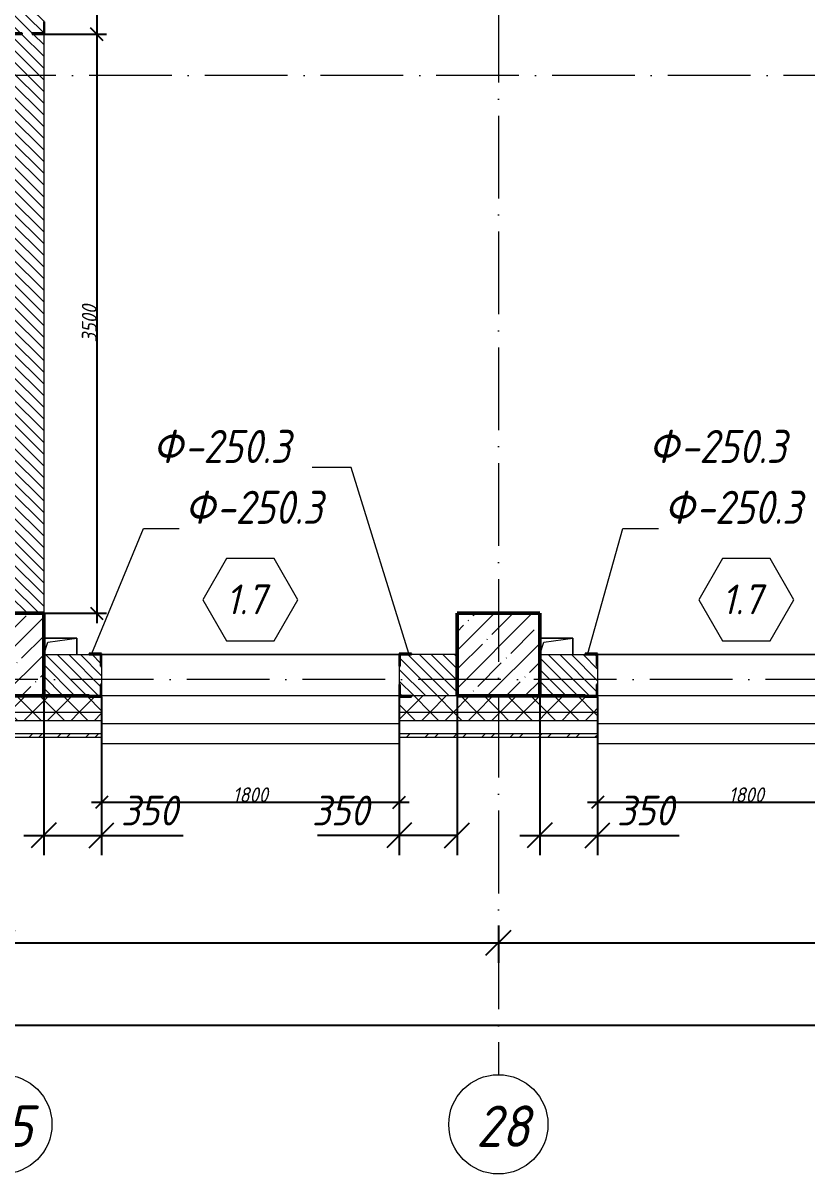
# Model space of a CAD drawing. Header units: millimetres. Extents: x -356862 to 418287, y 0 to 839748.
# Drawn here: x -138926 to -134184, y 597008 to 603965 of the extents above; entities that cross this region are included whole.
import ezdxf

# ---------------------------------------------------------------- set-up
doc = ezdxf.new("R2010")
doc.units = ezdxf.units.MM
doc.linetypes.add('50_200_ШТРИХ_1Т_ш5_п1_п1_', pattern=[700, 500, -100, 0, -100])
for name, color, linetype, lineweight in [('A-____-____-DIMS', 7, 'Continuous', 9), ('A-DOOR-____-IDEN', 7, 'Continuous', 9), ('A-DOOR-____-OTLN', 7, 'Continuous', 9), ('A-FLOR-____-OTLN', 7, 'Continuous', 9), ('A-GENM-____-IDEN', 7, 'Continuous', 9), ('A-GENM-____-MCUT', 7, 'Continuous', 25), ('A-GENM-____-OTLN', 7, 'Continuous', 9), ('A-GENM-____-OTLN-1', 7, 'Continuous', 25), ('A-GLAZ-____-OTLN', 7, 'Continuous', 9), ('A-WALL-____-MCUT', 7, 'Continuous', 13), ('A-WALL-____-MCUT-1', 7, 'Continuous', 9), ('A-WALL-____-MCUT-2', 7, 'Continuous', 50), ('A-WALL-____-OTLN', 7, 'Continuous', 9), ('A-WALL-____-PATT-1', 7, 'Continuous', 9), ('S-COLS-____-MCUT', 7, 'Continuous', 50), ('S-COLS-____-OTLN', 7, 'Continuous', 9), ('S-GRID-____-IDEN', 7, 'Continuous', 9), ('S-GRID-____-OTLN-1', 7, '50_200_ШТРИХ_1Т_ш5_п1_п1_', 9)]:
    doc.layers.add(name, color=color, linetype=linetype, lineweight=lineweight)
for name, color, linetype, lineweight, true_color in [('A-DOOR-____-OTLN-1', 7, 'Continuous', 9, 0xffffff), ('A-WALL-____-MCUT-4', 7, 'Continuous', 13, 0x000000), ('A-WALL-____-MCUT-7', 7, 'Continuous', 9, 0x000000), ('A-WALL-____-PATT-2', 7, 'Continuous', 9, 0x787878), ('A-WALL-____-PATT-3', 9, 'Continuous', 9, 0x808080), ('A-WALL-FNSH-MCUT-3', 7, 'Continuous', 9, 0x000000)]:
    doc.layers.add(name, color=color, linetype=linetype, lineweight=lineweight, true_color=true_color)
doc.styles.add('ISOCPEUR_I', font='isocpeui.ttf', dxfattribs={"width": 0.9, "height": 2.5})
doc.styles.add('ISOCPEUR_I_10', font='isocpeui.ttf', dxfattribs={"width": 0.9, "height": 180})
doc.styles.add('ISOCPEUR_I_12', font='isocpeui.ttf', dxfattribs={"width": 0.9, "height": 180})
doc.styles.add('ISOCPEUR_I_14', font='isocpeui.ttf', dxfattribs={"width": 0.9, "height": 180})
doc.styles.add('ISOCPEUR_I_2', font='isocpeui.ttf', dxfattribs={"width": 0.85, "height": 2.3})
doc.styles.add('ISOCPEUR_I_7', font='isocpeui.ttf', dxfattribs={"width": 0.9, "height": 90})
doc.dimstyles.new('ISO-1_8_0_9К_СРЕДНИЙ_Кладочные_2', dxfattribs={"dimscale": 304.8, "dimtxt": 89.638306, "dimasz": 0.246063, "dimexe": 0.19685, "dimexo": 0, "dimgap": 0, "dimtad": 1, "dimdec": 3, "dimrnd": 0.001, "dimdsep": 46, "dimtxsty": 'ISOCPEUR_I_7', "dimblk1": 'OBLIQUE', "dimblk2": 'OBLIQUE', "dimsah": 1, "dimcen": 0.09, "dimdle": 0.19685, "dimazin": 0, "dimtfac": 1, "dimtdec": 4, "dimtix": 1, "dimtmove": 1, "dimatfit": 3, "dimfxl": 1, "dimtvp": 1, "dimtolj": 1, "dimtzin": 0, "dimarcsym": 2})
doc.dimstyles.new('ISO-1_8_0_9К_СРЕДНИЙ_Кладочные_3', dxfattribs={"dimscale": 304.8, "dimtxt": 179.276612, "dimasz": 0.492126, "dimexe": 0.393701, "dimexo": 0, "dimgap": 0, "dimtad": 1, "dimdec": 3, "dimrnd": 0.001, "dimdsep": 46, "dimtxsty": 'ISOCPEUR_I_10', "dimblk1": 'OBLIQUE', "dimblk2": 'OBLIQUE', "dimsah": 1, "dimcen": 0.09, "dimdle": 0.393701, "dimazin": 0, "dimtfac": 1, "dimtdec": 4, "dimtix": 1, "dimtmove": 0, "dimatfit": 3, "dimfxl": 1, "dimtvp": 1, "dimtolj": 1, "dimtzin": 0, "dimarcsym": 2})
doc.dimstyles.new('ISO-2_5_0_9К_БОЛЬШОЙ_ОСИ', dxfattribs={"dimscale": 304.8, "dimtxt": 248.995294, "dimasz": 0.492126, "dimexe": 0.393701, "dimexo": 0, "dimgap": 0, "dimtad": 1, "dimdec": 0, "dimzin": 0, "dimdsep": 46, "dimtxsty": 'ISOCPEUR_I', "dimblk1": 'OBLIQUE', "dimblk2": 'OBLIQUE', "dimsah": 1, "dimcen": 0.09, "dimdle": 0.393701, "dimazin": 0, "dimtfac": 1, "dimtdec": 4, "dimtix": 1, "dimtmove": 0, "dimatfit": 3, "dimfxl": 1, "dimtvp": 1, "dimtolj": 1, "dimtzin": 0, "dimarcsym": 2})
pattern_1 = [(135, (-175000.736, 544716.51), (-35.35534, -35.35534), [])]
pattern_2 = [(45, (-175000.74, 544716.51), (-70.71068, 70.71068), []), (135, (-175000.74, 544716.51), (-70.71068, -70.71068), [])]

# ---------------------------------------------------------------- blocks, each defined once
blk = doc.blocks.new('BSC_Колонна _Прямоугольная - 500х500-V27-АР1_Кладочный план 1 этажа в осях 1-64_Ю-ЯЯ')
at = {"layer": 'S-COLS-____-OTLN'}
h = blk.add_hatch(dxfattribs=at)
h.set_pattern_fill('FP_26', color=256, style=0, pattern_type=2)
h.set_pattern_definition([(45, (-35950, -55431.04), (-114.04925, 114.04925), []), (45, (-35835.95, -55431.04), (-114.04925, 114.04925), [201.613, -40.323, 3.353, -36.97])])
h.paths.add_polyline_path([(-250, -250), (250, -250), (250, 250), (-250, 250), (-250, -224.2)], flags=0)
at = {"layer": 'S-COLS-____-MCUT'}
for p, q in [((250, 250), (-250, 250)), ((-250, 250), (-250, -250)), ((250, -250), (250, 250)), ((-250, -250), (250, -250))]:
    blk.add_line(p, q, dxfattribs=at)
blk = doc.blocks.new('BSC_Колонна _Прямоугольная - 500х500-V57-АР1_Кладочный план 1 этажа в осях 1-64_Ю-ЯЯ')
at = {"layer": 'S-COLS-____-OTLN'}
h = blk.add_hatch(dxfattribs=at)
h.set_pattern_fill('FP_57', color=256, style=0, pattern_type=2)
h.set_pattern_definition([(45, (-38950, -55431.04), (-114.04925, 114.04925), []), (45, (-38835.95, -55431.04), (-114.04925, 114.04925), [201.613, -40.323, 3.353, -36.97])])
h.paths.add_polyline_path([(-80.3, -250), (250, -250), (250, 250), (-250, 250), (-250, -250)], flags=0)
at = {"layer": 'S-COLS-____-MCUT'}
for p, q in [((250, 250), (-250, 250)), ((-250, 250), (-250, -250)), ((250, -250), (250, 250)), ((-250, -250), (250, -250))]:
    blk.add_line(p, q, dxfattribs=at)
blk = doc.blocks.new('Проем_Дверь_Прямоугольный - 1800х2700h_оконные проемы-25805030-АР1_Кладочный план 1 этажа в осях 1-64_Ю-ЯЯ')
at = {"layer": 'A-DOOR-____-OTLN-1'}
for p, q in [((900, 125), (-900, 125)), ((900, -125), (-900, -125))]:
    blk.add_line(p, q, dxfattribs=at)
blk = doc.blocks.new('Фахверк_СКБ_Уголок - 250_2700-27497298-АР1_Кладочный план 1 этажа в осях 1-64_Ю-ЯЯ')
at = {"layer": 'A-GENM-____-MCUT'}
for p, q in [((200, 181), (125, 181)), ((125, 181), (125, 106)), ((131, 106), (131, 175)), ((131, 175), (200, 175)), ((200, 175), (200, 181)), ((125, 106), (131, 106)), ((131, -6), (125, -6)), ((125, -6), (125, -81)), ((131, -75), (131, -6)), ((125, -81), (200, -81)), ((200, -75), (131, -75)), ((200, -81), (200, -75))]:
    blk.add_line(p, q, dxfattribs=at)
blk = doc.blocks.new('Фахверк_СКБ_Уголок - 200_3600-27915153-АР1_Кладочный план 1 этажа в осях 1-64_Ю-ЯЯ')
at = {"layer": 'A-GENM-____-MCUT'}
for p, q in [((125, 156), (50, 156)), ((50, 156), (50, 150)), ((50, 150), (119, 150)), ((119, 150), (119, 81)), ((125, 81), (125, 156)), ((119, 81), (125, 81)), ((125, 19), (119, 19)), ((119, 19), (119, -50)), ((125, -56), (125, 19)), ((119, -50), (50, -50)), ((50, -50), (50, -56)), ((50, -56), (125, -56))]:
    blk.add_line(p, q, dxfattribs=at)
blk = doc.blocks.new('AR_Отверстие прямоугольное _в плите_ - AR_Отверстие прямоугольное _в плите_-V215-АР1_Кладочный план 1 этажа в осях 1-64_Ю-ЯЯ')
at = {"layer": 'A-GENM-____-OTLN'}
for p, q in [((100, 50), (-100, 50)), ((-100, -50), (-75, 25)), ((-75, 25), (100, 50)), ((100, -50), (100, 50))]:
    blk.add_line(p, q, dxfattribs=at)
blk = doc.blocks.new('Отлив_СКБ - Отлив витража_120_НВФ-31885687-АР1_Кладочный план 1 этажа в осях 1-64_Ю-ЯЯ')
at = {"layer": 'A-GLAZ-____-OTLN'}
for p, q in [((0, 0), (1800, 0)), ((1800, -2), (0, -2)), ((0, -120), (0, -83)), ((0, -120), (1800, -120)), ((1800, -83), (1800, -120))]:
    blk.add_line(p, q, dxfattribs=at)
blk = doc.blocks.new('Ось сетки - Круг_Ø6_00__ISO-2_5_0_9K_-25732049-АР1_Кладочный план 1 этажа в осях 1-64_Ю-ЯЯ')
at = {"layer": 'S-GRID-____-IDEN'}
blk.add_circle((0, 0), 3, dxfattribs=at)
blk = doc.blocks.new('_Oblique')
at = {"color": 0, "linetype": 'ByBlock', "lineweight": -2}
blk.add_line((-0.5, -0.5), (0.5, 0.5), dxfattribs=at)
blk = doc.blocks.new('*D11930')
at = {"layer": 'A-____-____-DIMS', "color": 0, "lineweight": -2, "transparency": 16777216}
for p, q in [((-139050.7, 598511), (-139050.7, 598285)), ((-136050.7, 598511), (-136050.7, 598285)), ((-139170.7, 598405), (-135930.7, 598405))]:
    blk.add_line(p, q, dxfattribs=at)
at = {"layer": 'Defpoints', "color": 0, "transparency": 16777216}
for p in [(-139050.7, 598511), (-136050.7, 598511), (-136050.7, 598405)]:
    blk.add_point(p, dxfattribs=at)
at = {"layer": 'A-____-____-DIMS', "color": 0, "lineweight": -2, "transparency": 16777216, "xscale": 150, "yscale": 150, "zscale": 150, "rotation": 180}
blk.add_blockref('_Oblique', (-139050.7, 598405), dxfattribs=at)
at = {"layer": 'A-____-____-DIMS', "color": 0, "lineweight": -2, "transparency": 16777216, "xscale": 150, "yscale": 150, "zscale": 150}
blk.add_blockref('_Oblique', (-136050.7, 598405), dxfattribs=at)
at = {"layer": 'A-____-____-DIMS', "color": 0, "transparency": 16777216, "insert": (-137550.7, 598406.2), "char_height": 2.5, "width": 758.478, "attachment_point": 5, "style": 'ISOCPEUR_I'}
blk.add_mtext('\\A1;3000', dxfattribs=at)
blk = doc.blocks.new('*D11931')
at = {"layer": 'A-____-____-DIMS', "color": 0, "lineweight": -2, "transparency": 16777216}
for p, q in [((-136050.7, 598511), (-136050.7, 598285)), ((-130050.7, 598511), (-130050.7, 598285)), ((-136170.7, 598405), (-129930.7, 598405))]:
    blk.add_line(p, q, dxfattribs=at)
at = {"layer": 'Defpoints', "color": 0, "transparency": 16777216}
for p in [(-136050.7, 598511), (-130050.7, 598511), (-130050.7, 598405)]:
    blk.add_point(p, dxfattribs=at)
at = {"layer": 'A-____-____-DIMS', "color": 0, "lineweight": -2, "transparency": 16777216, "xscale": 150, "yscale": 150, "zscale": 150, "rotation": 180}
blk.add_blockref('_Oblique', (-136050.7, 598405), dxfattribs=at)
at = {"layer": 'A-____-____-DIMS', "color": 0, "lineweight": -2, "transparency": 16777216, "xscale": 150, "yscale": 150, "zscale": 150}
blk.add_blockref('_Oblique', (-130050.7, 598405), dxfattribs=at)
at = {"layer": 'A-____-____-DIMS', "color": 0, "transparency": 16777216, "insert": (-133050.7, 598406.2), "char_height": 2.5, "width": 758.478, "attachment_point": 5, "style": 'ISOCPEUR_I'}
blk.add_mtext('\\A1;6000', dxfattribs=at)
blk = doc.blocks.new('*D12009')
at = {"layer": 'A-____-____-DIMS', "color": 0, "lineweight": -2, "transparency": 16777216}
for p, q in [((-177350.7, 598014.2), (-177350.7, 597788.2)), ((-103950.7, 598014.2), (-103950.7, 597788.2)), ((-177470.7, 597908.2), (-103830.7, 597908.2))]:
    blk.add_line(p, q, dxfattribs=at)
at = {"layer": 'Defpoints', "color": 0, "transparency": 16777216}
for p in [(-177350.7, 598014.2), (-103950.7, 598014.2), (-103950.7, 597908.2)]:
    blk.add_point(p, dxfattribs=at)
at = {"layer": 'A-____-____-DIMS', "color": 0, "lineweight": -2, "transparency": 16777216, "xscale": 150, "yscale": 150, "zscale": 150, "rotation": 180}
blk.add_blockref('_Oblique', (-177350.7, 597908.2), dxfattribs=at)
at = {"layer": 'A-____-____-DIMS', "color": 0, "lineweight": -2, "transparency": 16777216, "xscale": 150, "yscale": 150, "zscale": 150}
blk.add_blockref('_Oblique', (-103950.7, 597908.2), dxfattribs=at)
at = {"layer": 'A-____-____-DIMS', "color": 0, "transparency": 16777216, "insert": (-140650.7, 597909.4), "char_height": 2.5, "width": 971.082, "attachment_point": 5, "style": 'ISOCPEUR_I'}
blk.add_mtext('\\A1;73400', dxfattribs=at)
blk = doc.blocks.new('Марка проема - марка проема-27336095-АР1_Кладочный план 1 этажа в осях 1-64_Ю-ЯЯ')
at = {"layer": 'A-DOOR-____-IDEN'}
for p, q in [((-1.439, 0.159), (-2.877, -2.333)), ((1.439, 0.159), (-1.439, 0.159)), ((2.877, -2.333), (1.439, 0.159)), ((-2.877, -2.333), (-1.439, -4.825)), ((1.439, -4.825), (2.877, -2.333)), ((-1.439, -4.825), (1.439, -4.825))]:
    blk.add_line(p, q, dxfattribs=at)
blk = doc.blocks.new('*D12291')
at = {"layer": 'A-____-____-DIMS', "color": 0, "lineweight": -2, "transparency": 16777216}
for p, q in [((-138800.7, 599897.6), (-138800.7, 598934.8)), ((-138450.7, 599891.6), (-138450.7, 598934.8)), ((-138920.7, 599054.8), (-138450.7, 599054.8)), ((-138450.7, 599054.8), (-137956.6, 599054.8))]:
    blk.add_line(p, q, dxfattribs=at)
at = {"layer": 'Defpoints', "color": 0, "transparency": 16777216}
for p in [(-138800.7, 599897.6), (-138450.7, 599891.6), (-138450.7, 599054.8)]:
    blk.add_point(p, dxfattribs=at)
at = {"layer": 'A-____-____-DIMS', "color": 0, "lineweight": -2, "transparency": 16777216, "xscale": 150, "yscale": 150, "zscale": 150, "rotation": 180}
blk.add_blockref('_Oblique', (-138800.7, 599054.8), dxfattribs=at)
at = {"layer": 'A-____-____-DIMS', "color": 0, "lineweight": -2, "transparency": 16777216, "xscale": 150, "yscale": 150, "zscale": 150}
blk.add_blockref('_Oblique', (-138450.7, 599054.8), dxfattribs=at)
at = {"layer": 'A-____-____-DIMS', "color": 0, "transparency": 16777216, "insert": (-138333.5, 599294.8), "char_height": 180, "width": 409.578, "attachment_point": 1, "line_spacing_factor": 1.149209, "style": 'ISOCPEUR_I_10'}
blk.add_mtext('\\A1;350', dxfattribs=at)
blk = doc.blocks.new('*D12292')
at = {"layer": 'A-____-____-DIMS', "color": 0, "lineweight": -2, "transparency": 16777216}
for p, q in [((-138450.7, 599891.6), (-138450.7, 599195)), ((-136650.7, 599891.6), (-136650.7, 599195)), ((-138510.7, 599255), (-136590.7, 599255))]:
    blk.add_line(p, q, dxfattribs=at)
at = {"layer": 'Defpoints', "color": 0, "transparency": 16777216}
for p in [(-138450.7, 599891.6), (-136650.7, 599891.6), (-136650.7, 599255)]:
    blk.add_point(p, dxfattribs=at)
at = {"layer": 'A-____-____-DIMS', "color": 0, "lineweight": -2, "transparency": 16777216, "xscale": 75, "yscale": 75, "zscale": 75, "rotation": 180}
blk.add_blockref('_Oblique', (-138450.7, 599255), dxfattribs=at)
at = {"layer": 'A-____-____-DIMS', "color": 0, "lineweight": -2, "transparency": 16777216, "xscale": 75, "yscale": 75, "zscale": 75}
blk.add_blockref('_Oblique', (-136650.7, 599255), dxfattribs=at)
at = {"layer": 'A-____-____-DIMS', "color": 0, "transparency": 16777216, "insert": (-137550.7, 599300), "char_height": 90, "width": 504.733, "attachment_point": 5, "style": 'ISOCPEUR_I_7'}
blk.add_mtext('\\A1;1800', dxfattribs=at)
blk = doc.blocks.new('*D12293')
at = {"layer": 'A-____-____-DIMS', "color": 0, "lineweight": -2, "transparency": 16777216}
for p, q in [((-136650.7, 599891.6), (-136650.7, 598934.8)), ((-136300.7, 599897.6), (-136300.7, 598934.8)), ((-136650.7, 599054.8), (-137144.9, 599054.8)), ((-136300.7, 599054.8), (-136770.7, 599054.8))]:
    blk.add_line(p, q, dxfattribs=at)
at = {"layer": 'Defpoints', "color": 0, "transparency": 16777216}
for p in [(-136650.7, 599891.6), (-136300.7, 599897.6), (-136300.7, 599054.8)]:
    blk.add_point(p, dxfattribs=at)
at = {"layer": 'A-____-____-DIMS', "color": 0, "lineweight": -2, "transparency": 16777216, "xscale": 150, "yscale": 150, "zscale": 150, "rotation": 180}
blk.add_blockref('_Oblique', (-136650.7, 599054.8), dxfattribs=at)
at = {"layer": 'A-____-____-DIMS', "color": 0, "lineweight": -2, "transparency": 16777216, "xscale": 150, "yscale": 150, "zscale": 150}
blk.add_blockref('_Oblique', (-136300.7, 599054.8), dxfattribs=at)
at = {"layer": 'A-____-____-DIMS', "color": 0, "transparency": 16777216, "insert": (-137177.6, 599294.8), "char_height": 180, "width": 409.578, "attachment_point": 1, "line_spacing_factor": 1.149209, "style": 'ISOCPEUR_I_10'}
blk.add_mtext('\\A1;350', dxfattribs=at)
blk = doc.blocks.new('*D12294')
at = {"layer": 'A-____-____-DIMS', "color": 0, "lineweight": -2, "transparency": 16777216}
for p, q in [((-135800.7, 599897.6), (-135800.7, 598934.8)), ((-135450.7, 599891.6), (-135450.7, 598934.8)), ((-135920.7, 599054.8), (-135450.7, 599054.8)), ((-135450.7, 599054.8), (-134956.6, 599054.8))]:
    blk.add_line(p, q, dxfattribs=at)
at = {"layer": 'Defpoints', "color": 0, "transparency": 16777216}
for p in [(-135800.7, 599897.6), (-135450.7, 599891.6), (-135450.7, 599054.8)]:
    blk.add_point(p, dxfattribs=at)
at = {"layer": 'A-____-____-DIMS', "color": 0, "lineweight": -2, "transparency": 16777216, "xscale": 150, "yscale": 150, "zscale": 150, "rotation": 180}
blk.add_blockref('_Oblique', (-135800.7, 599054.8), dxfattribs=at)
at = {"layer": 'A-____-____-DIMS', "color": 0, "lineweight": -2, "transparency": 16777216, "xscale": 150, "yscale": 150, "zscale": 150}
blk.add_blockref('_Oblique', (-135450.7, 599054.8), dxfattribs=at)
at = {"layer": 'A-____-____-DIMS', "color": 0, "transparency": 16777216, "insert": (-135333.5, 599294.8), "char_height": 180, "width": 409.578, "attachment_point": 1, "line_spacing_factor": 1.149209, "style": 'ISOCPEUR_I_10'}
blk.add_mtext('\\A1;350', dxfattribs=at)
blk = doc.blocks.new('*D12295')
at = {"layer": 'A-____-____-DIMS', "color": 0, "lineweight": -2, "transparency": 16777216}
for p, q in [((-135450.7, 599891.6), (-135450.7, 599195)), ((-133650.7, 599891.6), (-133650.7, 599195)), ((-135510.7, 599255), (-133590.7, 599255))]:
    blk.add_line(p, q, dxfattribs=at)
at = {"layer": 'Defpoints', "color": 0, "transparency": 16777216}
for p in [(-135450.7, 599891.6), (-133650.7, 599891.6), (-133650.7, 599255)]:
    blk.add_point(p, dxfattribs=at)
at = {"layer": 'A-____-____-DIMS', "color": 0, "lineweight": -2, "transparency": 16777216, "xscale": 75, "yscale": 75, "zscale": 75, "rotation": 180}
blk.add_blockref('_Oblique', (-135450.7, 599255), dxfattribs=at)
at = {"layer": 'A-____-____-DIMS', "color": 0, "lineweight": -2, "transparency": 16777216, "xscale": 75, "yscale": 75, "zscale": 75}
blk.add_blockref('_Oblique', (-133650.7, 599255), dxfattribs=at)
at = {"layer": 'A-____-____-DIMS', "color": 0, "transparency": 16777216, "insert": (-134550.7, 599300), "char_height": 90, "width": 504.733, "attachment_point": 5, "style": 'ISOCPEUR_I_7'}
blk.add_mtext('\\A1;1800', dxfattribs=at)
blk = doc.blocks.new('*D12318')
at = {"layer": 'A-____-____-DIMS', "color": 0, "lineweight": -2, "transparency": 16777216}
for p, q in [((-138479.9, 607457.6), (-138479.9, 603837.6)), ((-138800.7, 607397.6), (-138419.9, 607397.6)), ((-138794.7, 603897.6), (-138419.9, 603897.6))]:
    blk.add_line(p, q, dxfattribs=at)
at = {"layer": 'Defpoints', "color": 0, "transparency": 16777216}
for p in [(-138800.7, 607397.6), (-138794.7, 603897.6), (-138479.9, 603897.6)]:
    blk.add_point(p, dxfattribs=at)
at = {"layer": 'A-____-____-DIMS', "color": 0, "lineweight": -2, "transparency": 16777216, "xscale": 75, "yscale": 75, "zscale": 75}
for p, rotation in [((-138479.9, 607397.6), 90), ((-138479.9, 603897.6), 270)]:
    blk.add_blockref('_Oblique', p, dxfattribs=dict(at, rotation=rotation))
at = {"layer": 'A-____-____-DIMS', "color": 0, "transparency": 16777216, "insert": (-138524.9, 605647.6), "char_height": 90, "width": 546.104, "attachment_point": 5, "rotation": 90, "style": 'ISOCPEUR_I_7'}
blk.add_mtext('\\A1;3500', dxfattribs=at)
blk = doc.blocks.new('*D12319')
at = {"layer": 'A-____-____-DIMS', "color": 0, "lineweight": -2, "transparency": 16777216}
for p, q in [((-138479.9, 603957.6), (-138479.9, 600337.6)), ((-138794.7, 603897.6), (-138419.9, 603897.6)), ((-138800.7, 600397.6), (-138419.9, 600397.6))]:
    blk.add_line(p, q, dxfattribs=at)
at = {"layer": 'Defpoints', "color": 0, "transparency": 16777216}
for p in [(-138794.7, 603897.6), (-138800.7, 600397.6), (-138479.9, 600397.6)]:
    blk.add_point(p, dxfattribs=at)
at = {"layer": 'A-____-____-DIMS', "color": 0, "lineweight": -2, "transparency": 16777216, "xscale": 75, "yscale": 75, "zscale": 75}
for p, rotation in [((-138479.9, 603897.6), 90), ((-138479.9, 600397.6), 270)]:
    blk.add_blockref('_Oblique', p, dxfattribs=dict(at, rotation=rotation))
at = {"layer": 'A-____-____-DIMS', "color": 0, "transparency": 16777216, "insert": (-138524.9, 602147.6), "char_height": 90, "width": 546.104, "attachment_point": 5, "rotation": 90, "style": 'ISOCPEUR_I_7'}
blk.add_mtext('\\A1;3500', dxfattribs=at)

msp = doc.modelspace()

# ---------------------------------------------------------------- hatches: boundary and pattern name
at = {"layer": 'A-WALL-____-PATT-1'}
h = msp.add_hatch(dxfattribs=at)
h.set_pattern_fill('FP_6', color=256, style=0, pattern_type=2)
h.set_pattern_definition(pattern_1)
h.paths.add_polyline_path([(-136575.7357, 599897.5526), (-136300.7357, 599897.5526), (-136300.7357, 600147.5526), (-136644.7357, 600147.5526), (-136644.7357, 600078.5526), (-136650.7357, 600078.5526), (-136650.7357, 599966.5526), (-136644.7357, 599966.5526), (-136644.7357, 599897.5526)], flags=0)
h.paths.add_polyline_path([(-138782.261, 599897.5526), (-138456.7357, 599897.5526), (-138456.7357, 599966.5526), (-138450.7357, 599966.5526), (-138450.7357, 600078.5526), (-138456.7357, 600078.5526), (-138456.7357, 600147.5526), (-138800.7357, 600147.5526), (-138800.7357, 599897.5526)], flags=0)
h = msp.add_hatch(dxfattribs=at)
h.set_pattern_fill('FP_6', color=256, style=0, pattern_type=2)
h.set_pattern_definition(pattern_1)
h.paths.add_polyline_path([(-135800.7357, 599897.5526), (-135456.7357, 599897.5526), (-135456.7357, 599966.5526), (-135450.7357, 599966.5526), (-135450.7357, 600078.5526), (-135456.7357, 600078.5526), (-135456.7357, 600147.5526), (-135800.7357, 600147.5526)], flags=0)
h.paths.add_polyline_path([(-130386.8056, 599897.5526), (-130300.7357, 599897.5526), (-130300.7357, 600147.5526), (-130644.7357, 600147.5526), (-130644.7357, 600078.5526), (-130650.7357, 600078.5526), (-130650.7357, 599966.5526), (-130644.7357, 599966.5526), (-130644.7357, 599897.5526), (-130575.7357, 599897.5526)], flags=0)
h.paths.add_polyline_path([(-133644.7357, 599897.5526), (-132456.7357, 599897.5526), (-132456.7357, 599966.5526), (-132450.7357, 599966.5526), (-132450.7357, 600078.5526), (-132456.7357, 600078.5526), (-132456.7357, 600147.5526), (-133644.7357, 600147.5526), (-133644.7357, 600078.5526), (-133650.7357, 600078.5526), (-133650.7357, 599966.5526), (-133644.7357, 599966.5526)], flags=0)
at = {"layer": 'A-WALL-____-PATT-2'}
h = msp.add_hatch(dxfattribs=at)
h.set_pattern_fill('FP_1', color=256, style=0, pattern_type=2)
h.set_pattern_definition(pattern_2)
h.paths.add_polyline_path([(-133575.7357, 599797.5526), (-132450.7357, 599797.5526), (-132450.7357, 599891.5526), (-132525.7357, 599891.5526), (-132525.7357, 599897.5526), (-133575.7357, 599897.5526), (-133575.7357, 599891.5526), (-133650.7357, 599891.5526), (-133650.7357, 599797.5526), (-133644.7357, 599797.5526)], flags=0)
h.paths.add_polyline_path([(-142650.7357, 599797.5526), (-141450.7357, 599797.5526), (-141450.7357, 599891.5526), (-141525.7357, 599891.5526), (-141525.7357, 599897.5526), (-142575.7357, 599897.5526), (-142575.7357, 599891.5526), (-142650.7357, 599891.5526)], flags=0)
h.paths.add_polyline_path([(-129785.7357, 599797.5526), (-129785.7357, 599897.5526), (-130575.7357, 599897.5526), (-130575.7357, 599891.5526), (-130650.7357, 599891.5526), (-130650.7357, 599797.5526), (-129944.9395, 599797.5526)], flags=0)
h.paths.add_polyline_path([(-136575.7357, 599797.5526), (-135450.7357, 599797.5526), (-135450.7357, 599891.5526), (-135525.7357, 599891.5526), (-135525.7357, 599897.5526), (-136575.7357, 599897.5526), (-136575.7357, 599891.5526), (-136650.7357, 599891.5526), (-136650.7357, 599797.5526), (-136644.7357, 599797.5526)], flags=0)
h.paths.add_polyline_path([(-144450.7357, 599797.5526), (-144450.7357, 599891.5526), (-144525.7357, 599891.5526), (-144526.5199, 599897.5526), (-145575.7357, 599897.5526), (-145575.7357, 599891.5526), (-145650.7357, 599891.5526), (-145650.7357, 599797.5526), (-144526.5199, 599797.5526)], flags=0)
h.paths.add_polyline_path([(-153450.7357, 599797.5526), (-153450.7357, 599891.5526), (-153525.7357, 599891.5526), (-153525.7357, 599897.5526), (-154575.7357, 599897.5526), (-154575.7357, 599891.5526), (-154650.7357, 599891.5526), (-154650.7357, 599797.5526), (-153805.7074, 599797.5526)], flags=0)
h.paths.add_polyline_path([(-151154.511, 599797.5526), (-150450.7357, 599797.5526), (-150450.7357, 599891.5526), (-150525.7357, 599891.5526), (-150525.7357, 599897.5526), (-151575.7357, 599897.5526), (-151575.7357, 599891.5526), (-151650.7357, 599891.5526), (-151650.7357, 599797.5526), (-151575.7357, 599797.5526)], flags=0)
h.paths.add_polyline_path([(-148650.7357, 599797.5526), (-147450.7357, 599797.5526), (-147450.7357, 599891.5526), (-147525.7357, 599891.5526), (-147525.7357, 599897.5526), (-148575.7357, 599897.5526), (-148575.7357, 599891.5526), (-148650.7357, 599891.5526)], flags=0)
h.paths.add_polyline_path([(-138782.261, 599797.5526), (-138450.7357, 599797.5526), (-138450.7357, 599891.5526), (-138525.7357, 599891.5526), (-138525.7357, 599897.5526), (-139575.7357, 599897.5526), (-139575.7357, 599891.5526), (-139650.7357, 599891.5526), (-139650.7357, 599797.5526), (-139224.127, 599797.5526)], flags=0)
h.paths.add_polyline_path([(-156450.7357, 599797.5526), (-156450.7357, 599891.5526), (-156525.7357, 599891.5526), (-156525.7357, 599897.5526), (-157575.7357, 599897.5526), (-157575.7357, 599891.5526), (-157650.7357, 599891.5526), (-157650.7357, 599797.5526), (-156456.9038, 599797.5526)], flags=0)
h.paths.add_polyline_path([(-158650.7357, 599797.5526), (-158650.7357, 599891.5526), (-158725.7357, 599891.5526), (-158725.7357, 599897.5526), (-165350.7357, 599897.5526), (-165350.7357, 599797.5526), (-159108.1003, 599797.5526)], flags=0)
h.paths.add_polyline_path([(-176782.7431, 599797.5526), (-169450.7357, 599797.5526), (-169450.7357, 599897.5526), (-177450.7357, 599897.5526), (-177450.7357, 599797.5526)], flags=0)
h.paths.add_polyline_path([(-167350.7357, 599797.5526), (-166750.7357, 599797.5526), (-166750.7357, 599897.5526), (-167350.7357, 599897.5526)], flags=0)
h = msp.add_hatch(dxfattribs=at)
h.set_pattern_fill('FP_1', color=256, style=0, pattern_type=2)
h.set_pattern_definition(pattern_2)
h.paths.add_polyline_path([(-132596.136, 599747.5526), (-132450.7357, 599747.5526), (-132450.7357, 599797.5526), (-133650.7357, 599797.5526), (-133650.7357, 599747.5526)], flags=0)
h.paths.add_polyline_path([(-129785.7357, 599747.5526), (-129785.7357, 599797.5526), (-130650.7357, 599797.5526), (-130650.7357, 599747.5526), (-129944.9395, 599747.5526)], flags=0)
h.paths.add_polyline_path([(-139650.7357, 599747.5526), (-138450.7357, 599747.5526), (-138450.7357, 599797.5526), (-139650.7357, 599797.5526)], flags=0)
h.paths.add_polyline_path([(-145650.7357, 599747.5526), (-144450.7357, 599747.5526), (-144450.7357, 599797.5526), (-145650.7357, 599797.5526)], flags=0)
h.paths.add_polyline_path([(-142650.7357, 599747.5526), (-141450.7357, 599747.5526), (-141450.7357, 599797.5526), (-142650.7357, 599797.5526)], flags=0)
h.paths.add_polyline_path([(-135689.1985, 599747.5526), (-135450.7357, 599747.5526), (-135450.7357, 599797.5526), (-136650.7357, 599797.5526), (-136650.7357, 599747.5526), (-136131.0645, 599747.5526)], flags=0)
h.paths.add_polyline_path([(-150450.7357, 599747.5526), (-150450.7357, 599797.5526), (-151650.7357, 599797.5526), (-151650.7357, 599747.5526), (-151154.511, 599747.5526)], flags=0)
h.paths.add_polyline_path([(-176782.7431, 599747.5526), (-169450.7357, 599747.5526), (-169450.7357, 599797.5526), (-177550.7357, 599797.5526), (-177550.7357, 599747.5526), (-177450.7357, 599747.5526)], flags=0)
h.paths.add_polyline_path([(-156898.7699, 599747.5526), (-156450.7357, 599747.5526), (-156450.7357, 599797.5526), (-157650.7357, 599797.5526), (-157650.7357, 599747.5526), (-157340.636, 599747.5526)], flags=0)
h.paths.add_polyline_path([(-153805.7074, 599747.5526), (-153450.7357, 599747.5526), (-153450.7357, 599797.5526), (-154650.7357, 599797.5526), (-154650.7357, 599747.5526), (-154247.5735, 599747.5526)], flags=0)
h.paths.add_polyline_path([(-166750.7357, 599747.5526), (-166750.7357, 599797.5526), (-167350.7357, 599797.5526), (-167350.7357, 599747.5526)], flags=0)
h.paths.add_polyline_path([(-148650.7357, 599747.5526), (-147450.7357, 599747.5526), (-147450.7357, 599797.5526), (-148650.7357, 599797.5526)], flags=0)
h.paths.add_polyline_path([(-159108.1003, 599747.5526), (-158650.7357, 599747.5526), (-158650.7357, 599797.5526), (-165350.7357, 599797.5526), (-165350.7357, 599747.5526), (-160875.5646, 599747.5526)], flags=0)
h = msp.add_hatch(dxfattribs=at)
h.set_pattern_fill('FP_3', color=256, style=0, pattern_type=2)
h.set_pattern_definition([(45, (-175000.74, 544716.51), (-85.53659, 85.53659), []), (45, (-174943.71, 544716.51), (-85.53659, 85.53659), [])])
h.paths.add_polyline_path([(-129944.9395, 599647.5526), (-129785.7357, 599647.5526), (-129785.7357, 599667.5526), (-130650.7357, 599667.5526), (-130650.7357, 599647.5526), (-130386.8056, 599647.5526)], flags=0)
h.paths.add_polyline_path([(-136131.0645, 599647.5526), (-135450.7357, 599647.5526), (-135450.7357, 599667.5526), (-136650.7357, 599667.5526), (-136650.7357, 599647.5526)], flags=0)
h.paths.add_polyline_path([(-133650.7357, 599647.5526), (-132450.7357, 599647.5526), (-132450.7357, 599667.5526), (-133650.7357, 599667.5526)], flags=0)
h.paths.add_polyline_path([(-156456.9038, 599647.5526), (-156450.7357, 599647.5526), (-156450.7357, 599667.5526), (-157650.7357, 599667.5526), (-157650.7357, 599647.5526), (-156898.7699, 599647.5526)], flags=0)
h.paths.add_polyline_path([(-154650.7357, 599647.5526), (-153450.7357, 599647.5526), (-153450.7357, 599667.5526), (-154650.7357, 599667.5526)], flags=0)
h.paths.add_polyline_path([(-158650.7357, 599647.5526), (-158650.7357, 599667.5526), (-165350.7357, 599667.5526), (-165350.7357, 599647.5526), (-159108.1003, 599647.5526)], flags=0)
h.paths.add_polyline_path([(-151650.7357, 599647.5526), (-150450.7357, 599647.5526), (-150450.7357, 599667.5526), (-151650.7357, 599667.5526)], flags=0)
h.paths.add_polyline_path([(-138782.261, 599647.5526), (-138450.7357, 599647.5526), (-138450.7357, 599667.5526), (-139650.7357, 599667.5526), (-139650.7357, 599647.5526), (-139224.127, 599647.5526)], flags=0)
h.paths.add_polyline_path([(-148650.7357, 599647.5526), (-147450.7357, 599647.5526), (-147450.7357, 599667.5526), (-148650.7357, 599667.5526)], flags=0)
h.paths.add_polyline_path([(-142317.1895, 599647.5526), (-141450.7357, 599647.5526), (-141450.7357, 599667.5526), (-142650.7357, 599667.5526), (-142650.7357, 599647.5526)], flags=0)
h.paths.add_polyline_path([(-145650.7357, 599647.5526), (-144450.7357, 599647.5526), (-144450.7357, 599667.5526), (-145650.7357, 599667.5526)], flags=0)
h.paths.add_polyline_path([(-177666.4753, 599647.5526), (-169450.7357, 599647.5526), (-169450.7357, 599667.5526), (-177680.7357, 599667.5526), (-177680.7357, 599647.5526)], flags=0)
h.paths.add_polyline_path([(-167350.7357, 599647.5526), (-166750.7357, 599647.5526), (-166750.7357, 599667.5526), (-167350.7357, 599667.5526)], flags=0)
at = {"layer": 'A-WALL-____-PATT-3'}
h = msp.add_hatch(dxfattribs=at)
h.set_pattern_fill('FP_6', color=256, style=0, pattern_type=2)
h.set_pattern_definition(pattern_1)
h.paths.add_polyline_path([(-138800.7357, 600397.5526), (-138800.7357, 603897.5526), (-138869.7357, 603897.5526), (-138869.7357, 603903.5526), (-138800.7357, 603903.5526), (-138800.7357, 607397.5526), (-139000.7357, 607397.5526), (-139000.7357, 603903.5526), (-138931.7357, 603903.5526), (-138931.7357, 603897.5526), (-139000.7357, 603897.5526), (-139000.7357, 600397.5526)], flags=0)

# ---------------------------------------------------------------- linework, layer by layer
at = {"layer": 'A-FLOR-____-OTLN'}
for p, q in [((-138800.7357, 600247.5526), (-138600.7357, 600247.5526)), ((-138600.7357, 600247.5526), (-138600.7357, 600147.5526)), ((-135800.7357, 600247.5526), (-135600.7357, 600247.5526)), ((-135600.7357, 600247.5526), (-135600.7357, 600147.5526))]:
    msp.add_line(p, q, dxfattribs=at)
at = {"layer": 'A-GENM-____-IDEN'}
for p, q in [((-136940.843, 601278.5836), (-137176.632, 601278.5836)), ((-136592.4024, 600153.5526), (-136940.843, 601278.5836)), ((-138509.069, 600153.5526), (-138197.1122, 600910.6891)), ((-138197.1122, 600910.6891), (-137982.1997, 600910.6891)), ((-135509.069, 600153.5526), (-135297.1122, 600910.6891)), ((-135297.1122, 600910.6891), (-135082.1997, 600910.6891))]:
    msp.add_line(p, q, dxfattribs=at)
at = {"layer": 'A-WALL-____-MCUT'}
for p, q in [((-138450.7357, 599667.5526), (-138450.7357, 599891.5526)), ((-136650.7357, 599667.5526), (-136650.7357, 599891.5526)), ((-135450.7357, 599667.5526), (-135450.7357, 599891.5526)), ((-138450.7357, 599667.5526), (-139650.7357, 599667.5526)), ((-135450.7357, 599667.5526), (-136650.7357, 599667.5526))]:
    msp.add_line(p, q, dxfattribs=at)
at = {"layer": 'A-WALL-____-MCUT-1'}
for p, q in [((-138800.7357, 600147.5526), (-138525.7357, 600147.5526)), ((-136300.7357, 600147.5526), (-136575.7357, 600147.5526)), ((-135800.7357, 600147.5526), (-135525.7357, 600147.5526)), ((-138450.7357, 600078.5526), (-138450.7357, 599966.5526)), ((-136650.7357, 600078.5526), (-136650.7357, 599966.5526)), ((-135450.7357, 600078.5526), (-135450.7357, 599966.5526))]:
    msp.add_line(p, q, dxfattribs=at)
at = {"layer": 'A-WALL-____-MCUT-2'}
for p, q in [((-138800.7357, 599897.5526), (-138525.7357, 599897.5526)), ((-136300.7357, 599897.5526), (-136300.7357, 599897.5526)), ((-135800.7357, 599897.5526), (-135525.7357, 599897.5526))]:
    msp.add_line(p, q, dxfattribs=at)
at = {"layer": 'A-WALL-____-MCUT-4'}
msp.add_line((-138800.7357, 603897.5526), (-138800.7357, 600397.5526), dxfattribs=at)
at = {"layer": 'A-WALL-____-MCUT-7'}
for p, q in [((-136300.7357, 599897.5526), (-136575.7357, 599897.5526)), ((-138450.7357, 599797.5526), (-139650.7357, 599797.5526)), ((-135450.7357, 599797.5526), (-136650.7357, 599797.5526)), ((-138450.7357, 599747.5526), (-139650.7357, 599747.5526)), ((-135450.7357, 599747.5526), (-136650.7357, 599747.5526))]:
    msp.add_line(p, q, dxfattribs=at)
at = {"layer": 'A-WALL-____-OTLN'}
for p, q in [((-138450.7357, 600147.5526), (-136650.7357, 600147.5526)), ((-135450.7357, 600147.5526), (-133650.7357, 600147.5526)), ((-136650.7357, 599897.5526), (-138450.7357, 599897.5526)), ((-133650.7357, 599897.5526), (-135450.7357, 599897.5526))]:
    msp.add_line(p, q, dxfattribs=at)
at = {"layer": 'A-WALL-FNSH-MCUT-3'}
for p, q in [((-139650.7357, 599647.5526), (-138450.7357, 599647.5526)), ((-138450.7357, 599647.5526), (-138450.7357, 599667.5526)), ((-136650.7357, 599647.5526), (-136650.7357, 599667.5526)), ((-136650.7357, 599647.5526), (-135450.7357, 599647.5526)), ((-135450.7357, 599647.5526), (-135450.7357, 599667.5526))]:
    msp.add_line(p, q, dxfattribs=at)
at = {"layer": 'S-GRID-____-OTLN-1'}
for p, q in [((-136050.7357, 635609.362), (-136050.7357, 597608.0984)), ((-99520.6953, 603647.5526), (-179669.5059, 603647.5526)), ((-70926.3291, 599997.5526), (-179669.5059, 599997.5526))]:
    msp.add_line(p, q, dxfattribs=at)

# ---------------------------------------------------------------- block references
at = {"layer": 'A-DOOR-____-IDEN', "xscale": 99.99999999999993, "yscale": 99.99999999999993, "zscale": 99.99999999999993}
for p in [(-137550.7357, 600712.5526), (-134550.7357, 600712.5526)]:
    msp.add_blockref('Марка проема - марка проема-27336095-АР1_Кладочный план 1 этажа в осях 1-64_Ю-ЯЯ', p, dxfattribs=at)
at = {"layer": 'A-DOOR-____-OTLN'}
for p in [(-137550.7357, 600022.5526), (-134550.7357, 600022.5526)]:
    msp.add_blockref('Проем_Дверь_Прямоугольный - 1800х2700h_оконные проемы-25805030-АР1_Кладочный план 1 этажа в осях 1-64_Ю-ЯЯ', p, dxfattribs=at)
at = {"layer": 'A-GENM-____-OTLN'}
for p in [(-138700.7357, 600197.5526), (-135700.7357, 600197.5526)]:
    msp.add_blockref('AR_Отверстие прямоугольное _в плите_ - AR_Отверстие прямоугольное _в плите_-V215-АР1_Кладочный план 1 этажа в осях 1-64_Ю-ЯЯ', p, dxfattribs=at)
at = {"layer": 'A-GENM-____-OTLN-1'}
for name, p, rotation in [('Фахверк_СКБ_Уголок - 200_3600-27915153-АР1_Кладочный план 1 этажа в осях 1-64_Ю-ЯЯ', (-138950.7357, 604022.5526), 269.9999999999999), ('Фахверк_СКБ_Уголок - 250_2700-27497298-АР1_Кладочный план 1 этажа в осях 1-64_Ю-ЯЯ', (-138325.7357, 600072.5526), 180), ('Фахверк_СКБ_Уголок - 250_2700-27497298-АР1_Кладочный план 1 этажа в осях 1-64_Ю-ЯЯ', (-135325.7357, 600072.5526), 180)]:
    msp.add_blockref(name, p, dxfattribs=dict(at, rotation=rotation))
msp.add_blockref('Фахверк_СКБ_Уголок - 250_2700-27497298-АР1_Кладочный план 1 этажа в осях 1-64_Ю-ЯЯ', (-136775.7357, 599972.5526), dxfattribs=at)
at = {"layer": 'A-GLAZ-____-OTLN'}
for p in [(-138450.7357, 599730.5526), (-135450.7357, 599730.5526)]:
    msp.add_blockref('Отлив_СКБ - Отлив витража_120_НВФ-31885687-АР1_Кладочный план 1 этажа в осях 1-64_Ю-ЯЯ', p, dxfattribs=at)
at = {"layer": 'S-COLS-____-OTLN'}
for name, p in [('BSC_Колонна _Прямоугольная - 500х500-V27-АР1_Кладочный план 1 этажа в осях 1-64_Ю-ЯЯ', (-139050.7357, 600147.5526)), ('BSC_Колонна _Прямоугольная - 500х500-V57-АР1_Кладочный план 1 этажа в осях 1-64_Ю-ЯЯ', (-136050.7357, 600147.5526))]:
    msp.add_blockref(name, p, dxfattribs=at)
at = {"layer": 'S-GRID-____-IDEN', "xscale": 99.99999999999993, "yscale": 99.99999999999993, "zscale": 99.99999999999993, "rotation": 180}
for p in [(-139050.7357, 597308.0984), (-136050.7357, 597308.0984)]:
    msp.add_blockref('Ось сетки - Круг_Ø6_00__ISO-2_5_0_9K_-25732049-АР1_Кладочный план 1 этажа в осях 1-64_Ю-ЯЯ', p, dxfattribs=at)

# ---------------------------------------------------------------- texts
at = {"layer": 'A-DOOR-____-IDEN', "char_height": 180, "width": 310.253062, "attachment_point": 1, "style": 'ISOCPEUR_I_14'}
for insert in [(-137698.5248, 600571.3721), (-134698.5248, 600571.3721)]:
    msp.add_mtext('1.7', dxfattribs=dict(at, insert=insert))
at = {"layer": 'A-GENM-____-IDEN', "char_height": 200, "attachment_point": 1, "style": 'ISOCPEUR_I_2'}
for s, insert, width in [('\\fISOCPEUR|b0|i1|c204|p34|;\\W.9;Ф', (-138141.1887, 601505.6997), 230.886), ('-250.3', (-137950.6887, 601505.6997), 865.8225), ('\\fISOCPEUR|b0|i1|c204|p34|;\\W.9;Ф', (-135141.1887, 601505.6997), 230.886), ('-250.3', (-134950.6887, 601505.6997), 865.8225), ('\\fISOCPEUR|b0|i1|c204|p34|;\\W.9;Ф', (-137946.7563, 601137.8052), 230.886), ('-250.3', (-137756.2563, 601137.8052), 865.8225), ('\\fISOCPEUR|b0|i1|c204|p34|;\\W.9;Ф', (-135046.7563, 601137.8052), 230.886), ('-250.3', (-134856.2563, 601137.8052), 865.8225)]:
    msp.add_mtext(s, dxfattribs=dict(at, insert=insert, width=width))
at = {"layer": 'S-GRID-____-IDEN', "char_height": 250, "width": 404.0505, "attachment_point": 1, "style": 'ISOCPEUR_I_12'}
for s, insert in [('25', (-139185.1074, 597422.0321)), ('28', (-136185.1074, 597422.0321))]:
    msp.add_mtext(s, dxfattribs=dict(at, insert=insert))

# ---------------------------------------------------------------- dimensions: what is measured, and where the dimension line sits
at = {"layer": 'A-____-____-DIMS'}
for base, p1, p2, picture, middle in [((-138479.9124, 603897.5526), (-138800.7357, 607397.5526), (-138794.7357, 603897.5526), '*D12318', (-138524.9124, 605647.5526)), ((-138479.9124, 600397.5526), (-138794.7357, 603897.5526), (-138800.7357, 600397.5526), '*D12319', (-138524.9124, 602147.5526))]:
    dim = msp.add_linear_dim(base=base, p1=p1, p2=p2, angle=90, dimstyle='ISO-1_8_0_9К_СРЕДНИЙ_Кладочные_2', override={"dimpost": '<>', "dimfxl": 3500.005143}, dxfattribs=at)
    dim.commit()
    dim.dimension.update_dxf_attribs({"geometry": picture, "text_midpoint": middle})
for base, p1, p2, picture, middle in [((-138450.7357, 599054.8379), (-138800.7357, 599897.5526), (-138450.7357, 599891.5526), '*D12291', (-138128.6721, 599054.8379)), ((-136300.7357, 599054.8379), (-136650.7357, 599891.5526), (-136300.7357, 599897.5526), '*D12293', (-136972.7994, 599054.8379)), ((-135450.7357, 599054.8379), (-135800.7357, 599897.5526), (-135450.7357, 599891.5526), '*D12294', (-135128.6721, 599054.8379))]:
    dim = msp.add_linear_dim(base=base, p1=p1, p2=p2, dimstyle='ISO-1_8_0_9К_СРЕДНИЙ_Кладочные_3', override={"dimpost": '<>', "dimfxl": 350.051425}, dxfattribs=at)
    dim.commit()
    dim.dimension.update_dxf_attribs({"geometry": picture, "text_midpoint": middle, "dimtype": 160})
for base, p1, p2, dimstyle, override, picture, middle in [((-136650.7357, 599254.9777), (-138450.7357, 599891.5526), (-136650.7357, 599891.5526), 'ISO-1_8_0_9К_СРЕДНИЙ_Кладочные_2', {"dimpost": '<>', "dimfxl": 1800}, '*D12292', (-137550.7357, 599299.9777)), ((-133650.7357, 599254.9777), (-135450.7357, 599891.5526), (-133650.7357, 599891.5526), 'ISO-1_8_0_9К_СРЕДНИЙ_Кладочные_2', {"dimpost": '<>', "dimfxl": 1800}, '*D12295', (-134550.7357, 599299.9777)), ((-136050.7357, 598404.9777), (-139050.7357, 598511.0437), (-136050.7357, 598511.0437), 'ISO-2_5_0_9К_БОЛЬШОЙ_ОСИ', {"dimpost": '<>', "dimfxl": 3000}, '*D11930', (-137550.7357, 598406.2277)), ((-130050.7357, 598404.9777), (-136050.7357, 598511.0437), (-130050.7357, 598511.0437), 'ISO-2_5_0_9К_БОЛЬШОЙ_ОСИ', {"dimpost": '<>', "dimfxl": 6000}, '*D11931', (-133050.7357, 598406.2277)), ((-103950.7357, 597908.1774), (-177350.7357, 598014.2434), (-103950.7357, 598014.2434), 'ISO-2_5_0_9К_БОЛЬШОЙ_ОСИ', {"dimpost": '<>', "dimfxl": 73400}, '*D12009', (-140650.7357, 597909.4435))]:
    dim = msp.add_linear_dim(base=base, p1=p1, p2=p2, dimstyle=dimstyle, override=override, dxfattribs=at)
    dim.commit()
    dim.dimension.update_dxf_attribs({"geometry": picture, "text_midpoint": middle})

doc.saveas('drawing.dxf')
